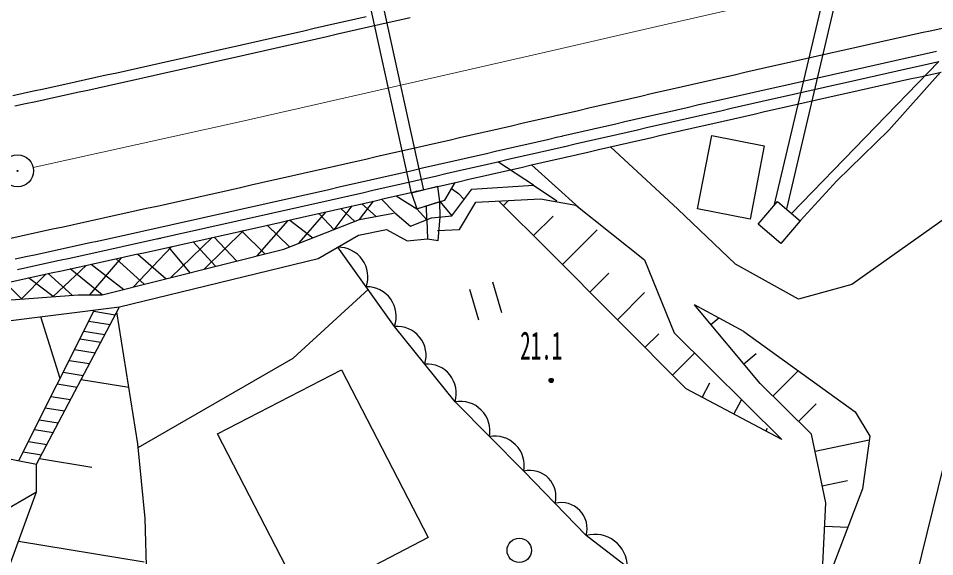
# Model space of a CAD drawing. Units: millimetres, scale not verified. Extents: x 40000 to 680000, y 20000 to 380000.
# Drawn here: x 468500 to 511424, y 257356 to 282545 of the extents above; entities that cross this region are included whole.
import ezdxf
from ezdxf.enums import TextEntityAlignment as Align

# ---------------------------------------------------------------- set-up
doc = ezdxf.new("R2010")
doc.units = ezdxf.units.MM
doc.header["$LTSCALE"] = 1000
doc.linetypes.add('CHAIN', pattern=[18.5, 12, -1.5, 3.5, -1.5])
for name, color, linetype, lineweight in [('M-BGD', 7, 'Continuous', 25), ('M-BMK', 2, 'CHAIN', 13), ('M-BMK-SRVR', 3, 'Continuous', 25)]:
    doc.layers.add(name, color=color, linetype=linetype, lineweight=lineweight)
doc.styles.add('ＭＳ ゴシック', font='')
doc.styles.get('ＭＳ ゴシック').set_extended_font_data('MS Gothic')

# ---------------------------------------------------------------- blocks, each defined once
blk = doc.blocks.new('BUHIN619')
at = {"color": 3, "linetype": 'Continuous', "lineweight": 25}
for radius in [746, 22.5]:
    blk.add_circle((0, 0), radius, dxfattribs=at)

msp = doc.modelspace()

# ---------------------------------------------------------------- linework, layer by layer
at = {"layer": 'M-BGD'}
for p, q in [((511059, 304151), (503892, 273765)), ((511643, 304013), (504476, 273627)), ((486913, 274369), (483784, 288593)), ((487499, 274498), (484370, 288722)), ((483819, 282411), (484306, 282522)), ((484306, 282522), (484793, 282633)), ((485878, 282367), (486365, 282479)), ((486365, 282479), (486852, 282590)), ((481871, 281968), (482358, 282079)), ((482358, 282079), (482845, 282189)), ((482845, 282189), (483332, 282300)), ((483332, 282300), (483819, 282411)), ((483930, 281923), (484417, 282034)), ((484417, 282034), (484904, 282145)), ((484904, 282145), (485391, 282256)), ((485391, 282256), (485878, 282367)), ((511294, 281984), (511781, 282091)), ((479923, 281527), (480410, 281638)), ((480410, 281638), (480897, 281748)), ((480897, 281748), (481384, 281858)), ((481384, 281858), (481871, 281968)), ((481981, 281481), (482469, 281591)), ((482469, 281591), (482956, 281702)), ((482956, 281702), (483443, 281813)), ((483443, 281813), (483930, 281923)), ((509346, 281552), (509833, 281661)), ((509833, 281661), (510320, 281768)), ((510320, 281768), (510807, 281876)), ((510807, 281876), (511294, 281984)), ((477976, 281089), (478463, 281198)), ((478463, 281198), (478950, 281308)), ((478950, 281308), (479436, 281418)), ((479436, 281418), (479923, 281527)), ((480520, 281150), (481007, 281260)), ((481007, 281260), (481494, 281370)), ((481494, 281370), (481981, 281481)), ((507398, 281118), (507885, 281227)), ((507885, 281227), (508372, 281335)), ((508372, 281335), (508859, 281444)), ((508859, 281444), (509346, 281552)), ((476028, 280652), (476515, 280761)), ((476515, 280761), (477002, 280870)), ((477002, 280870), (477489, 280979)), ((477489, 280979), (477976, 281089)), ((478572, 280710), (479059, 280820)), ((479059, 280820), (479546, 280930)), ((479546, 280930), (480033, 281040)), ((480033, 281040), (480520, 281150)), ((505451, 280680), (505938, 280790)), ((505938, 280790), (506425, 280899)), ((506425, 280899), (506911, 281009)), ((506911, 281009), (507398, 281118)), ((510049, 280684), (510536, 280792)), ((510536, 280792), (511022, 280900)), ((511022, 280900), (511509, 281007)), ((474081, 280218), (474568, 280327)), ((474568, 280327), (475055, 280435)), ((475055, 280435), (475541, 280544)), ((475541, 280544), (476028, 280652)), ((476624, 280273), (477111, 280382)), ((477111, 280382), (477598, 280491)), ((477598, 280491), (478085, 280601)), ((478085, 280601), (478572, 280710)), ((503503, 280240), (503990, 280351)), ((503990, 280351), (504477, 280461)), ((504477, 280461), (504964, 280571)), ((504724, 273412), (511617, 280519)), ((504964, 280571), (505451, 280680)), ((508103, 280251), (508590, 280360)), ((508590, 280360), (509076, 280468)), ((509076, 280468), (509563, 280576)), ((509563, 280576), (510049, 280684)), ((510158, 280196), (510644, 280304)), ((510644, 280304), (511130, 280411)), ((511130, 280411), (511617, 280519)), ((472133, 279788), (472620, 279895)), ((472620, 279895), (473107, 280003)), ((473107, 280003), (473594, 280110)), ((473594, 280110), (474081, 280218)), ((474676, 279839), (475163, 279947)), ((475163, 279947), (475650, 280056)), ((475650, 280056), (476137, 280164)), ((476137, 280164), (476624, 280273)), ((501555, 279798), (502042, 279909)), ((502042, 279909), (502529, 280020)), ((502529, 280020), (503016, 280130)), ((503016, 280130), (503503, 280240)), ((506157, 279814), (506644, 279924)), ((506644, 279924), (507130, 280033)), ((507130, 280033), (507617, 280142)), ((507617, 280142), (508103, 280251)), ((508212, 279763), (508699, 279871)), ((508699, 279871), (509185, 279980)), ((509185, 279980), (509671, 280088)), ((509275, 277319), (511694, 280024)), ((509671, 280088), (510158, 280196)), ((510752, 279816), (511238, 279923)), ((511238, 279923), (511724, 280031)), ((470186, 279360), (470673, 279467)), ((470673, 279467), (471159, 279573)), ((471159, 279573), (471646, 279680)), ((471646, 279680), (472133, 279788)), ((472728, 279407), (473215, 279514)), ((473215, 279514), (473702, 279622)), ((473702, 279622), (474189, 279730)), ((474189, 279730), (474676, 279839)), ((499608, 279354), (500095, 279465)), ((500095, 279465), (500582, 279576)), ((500582, 279576), (501069, 279687)), ((501069, 279687), (501555, 279798)), ((504211, 279375), (504697, 279485)), ((504697, 279485), (505184, 279595)), ((505184, 279595), (505671, 279705)), ((505671, 279705), (506157, 279814)), ((506753, 279436), (507240, 279545)), ((507240, 279545), (507726, 279654)), ((507726, 279654), (508212, 279763)), ((508808, 279383), (509294, 279492)), ((509294, 279492), (509780, 279600)), ((509780, 279600), (510266, 279708)), ((510266, 279708), (510752, 279816)), ((468238, 278936), (468725, 279042)), ((468725, 279042), (469212, 279148)), ((469212, 279148), (469699, 279254)), ((469699, 279254), (470186, 279360)), ((470780, 278978), (471267, 279085)), ((471267, 279085), (471754, 279192)), ((471754, 279192), (472241, 279299)), ((472241, 279299), (472728, 279407)), ((497659, 278909), (498146, 279021)), ((498146, 279021), (498633, 279132)), ((498633, 279132), (499120, 279243)), ((499120, 279243), (499608, 279354)), ((502264, 278934), (502751, 279044)), ((502751, 279044), (503237, 279155)), ((503237, 279155), (503724, 279265)), ((503724, 279265), (504211, 279375)), ((504808, 278997), (505294, 279107)), ((505294, 279107), (505781, 279217)), ((505781, 279217), (506267, 279327)), ((506267, 279327), (506753, 279436)), ((506863, 278948), (507349, 279057)), ((507349, 279057), (507835, 279166)), ((507835, 279166), (508322, 279275)), ((508322, 279275), (508808, 279383)), ((468831, 278553), (469318, 278659)), ((469318, 278659), (469805, 278765)), ((469805, 278765), (470292, 278872)), ((470292, 278872), (470780, 278978)), ((496198, 278575), (496685, 278686)), ((496685, 278686), (497172, 278798)), ((497172, 278798), (497659, 278909)), ((500317, 278491), (500804, 278601)), ((500804, 278601), (501291, 278712)), ((501291, 278712), (501777, 278823)), ((501777, 278823), (502264, 278934)), ((502861, 278557), (503348, 278667)), ((503348, 278667), (503835, 278777)), ((503835, 278777), (504321, 278887)), ((504321, 278887), (504808, 278997)), ((504918, 278510), (505404, 278620)), ((505404, 278620), (505890, 278729)), ((505890, 278729), (506377, 278839)), ((506377, 278839), (506863, 278948)), ((468343, 278447), (468831, 278553)), ((494249, 278128), (494736, 278240)), ((494736, 278240), (495223, 278351)), ((495223, 278351), (495710, 278463)), ((495710, 278463), (496198, 278575)), ((498369, 278046), (498856, 278157)), ((498856, 278157), (499343, 278268)), ((499343, 278268), (499830, 278379)), ((499830, 278379), (500317, 278491)), ((500915, 278114), (501402, 278225)), ((501402, 278225), (501888, 278336)), ((501888, 278336), (502375, 278446)), ((502375, 278446), (502861, 278557)), ((502972, 278069), (503459, 278179)), ((503459, 278179), (503945, 278290)), ((503945, 278290), (504431, 278400)), ((504431, 278400), (504918, 278510)), ((492090, 277633), (492577, 277745)), ((492577, 277745), (493065, 277857)), ((493065, 277857), (493552, 277968)), ((493552, 277968), (493747, 278013)), ((493747, 278013), (493761, 278016)), ((493761, 278016), (494249, 278128)), ((496908, 277711), (497395, 277823)), ((497395, 277823), (497882, 277934)), ((497882, 277934), (498369, 278046)), ((498968, 277670), (499454, 277781)), ((499454, 277781), (499941, 277892)), ((499941, 277892), (500428, 278003)), ((500428, 278003), (500915, 278114)), ((501026, 277626), (501512, 277737)), ((501512, 277737), (501999, 277848)), ((501999, 277848), (502486, 277959)), ((502486, 277959), (502972, 278069)), ((490139, 277187), (490627, 277298)), ((490627, 277298), (491115, 277410)), ((491115, 277410), (491602, 277522)), ((491602, 277522), (492090, 277633)), ((494959, 277265), (495447, 277377)), ((495447, 277377), (495934, 277488)), ((495934, 277488), (496421, 277600)), ((496421, 277600), (496908, 277711)), ((497020, 277224), (497507, 277336)), ((497507, 277336), (497994, 277447)), ((497994, 277447), (498481, 277558)), ((498481, 277558), (498968, 277670)), ((499566, 277293), (500052, 277404)), ((500052, 277404), (500539, 277516)), ((500539, 277516), (501026, 277626)), ((506837, 274934), (509275, 277319)), ((488676, 276852), (489164, 276964)), ((489164, 276964), (489652, 277075)), ((489652, 277075), (490139, 277187)), ((492800, 276770), (493288, 276882)), ((493288, 276882), (493775, 276994)), ((493775, 276994), (493970, 277038)), ((493970, 277038), (493985, 277042)), ((493985, 277042), (494472, 277153)), ((494472, 277153), (494959, 277265)), ((495071, 276778), (495558, 276889)), ((495558, 276889), (496045, 277001)), ((496045, 277001), (496533, 277113)), ((496533, 277113), (497020, 277224)), ((497618, 276848), (498105, 276960)), ((498105, 276960), (498592, 277071)), ((498592, 277071), (499079, 277182)), ((499079, 277182), (499566, 277293)), ((500321, 273625), (500985, 277061)), ((500985, 277061), (503439, 276587)), ((486725, 276406), (487213, 276518)), ((487213, 276518), (487701, 276629)), ((487701, 276629), (488189, 276741)), ((488189, 276741), (488676, 276852)), ((491338, 276435), (491825, 276547)), ((491825, 276547), (492313, 276659)), ((492313, 276659), (492800, 276770)), ((493400, 276395), (493887, 276506)), ((493887, 276506), (494082, 276551)), ((494082, 276551), (494096, 276554)), ((494096, 276554), (494584, 276666)), ((494584, 276666), (495071, 276778)), ((495670, 276402), (496157, 276514)), ((496157, 276514), (496644, 276625)), ((496239, 276532), (499400, 273613)), ((496644, 276625), (497131, 276737)), ((497131, 276737), (497618, 276848)), ((503439, 276587), (502775, 273150)), ((484773, 275962), (485261, 276073)), ((485261, 276073), (485749, 276184)), ((485749, 276184), (486237, 276295)), ((486237, 276295), (486725, 276406)), ((489387, 275989), (489875, 276100)), ((489875, 276100), (490363, 276212)), ((490363, 276212), (490850, 276324)), ((490850, 276324), (491338, 276435)), ((491450, 275948), (491937, 276060)), ((491937, 276060), (492425, 276171)), ((492425, 276171), (492912, 276283)), ((492912, 276283), (493400, 276395)), ((493511, 275907), (493999, 276019)), ((493999, 276019), (494194, 276064)), ((494194, 276064), (494208, 276067)), ((494208, 276067), (494695, 276179)), ((494695, 276179), (495183, 276290)), ((495183, 276290), (495670, 276402)), ((482820, 275518), (483309, 275629)), ((483309, 275629), (483797, 275740)), ((483797, 275740), (484285, 275851)), ((484285, 275851), (484773, 275962)), ((487436, 275543), (487924, 275654)), ((487924, 275654), (488411, 275766)), ((488411, 275766), (488899, 275877)), ((488899, 275877), (489387, 275989)), ((489499, 275501), (489986, 275613)), ((489986, 275613), (490474, 275725)), ((490474, 275725), (490962, 275836)), ((490962, 275836), (491450, 275948)), ((492630, 274735), (490962, 275836)), ((492049, 275572), (492536, 275684)), ((494753, 273690), (492534, 275683)), ((492536, 275684), (493024, 275796)), ((493024, 275796), (493511, 275907)), ((480867, 275077), (481355, 275187)), ((481355, 275187), (481844, 275297)), ((481844, 275297), (482332, 275408)), ((482332, 275408), (482820, 275518)), ((485483, 275098), (485971, 275209)), ((485971, 275209), (486460, 275320)), ((486460, 275320), (486948, 275431)), ((486948, 275431), (487436, 275543)), ((487547, 275055), (488035, 275167)), ((488035, 275167), (488523, 275278)), ((488523, 275278), (489011, 275390)), ((489011, 275390), (489499, 275501)), ((490098, 275125), (490586, 275237)), ((490586, 275237), (491073, 275349)), ((491073, 275349), (491561, 275460)), ((491561, 275460), (492049, 275572)), ((478912, 274637), (479401, 274747)), ((479401, 274747), (479890, 274857)), ((479890, 274857), (480378, 274967)), ((480378, 274967), (480867, 275077)), ((483530, 274654), (484018, 274765)), ((484018, 274765), (484507, 274876)), ((484507, 274876), (484995, 274987)), ((484995, 274987), (485483, 275098)), ((485594, 274610), (486082, 274721)), ((486082, 274721), (486571, 274833)), ((486571, 274833), (487059, 274944)), ((487059, 274944), (487547, 275055)), ((488146, 274679), (488634, 274791)), ((488476, 274037), (488961, 274865)), ((488634, 274791), (489122, 274902)), ((489122, 274902), (489610, 275014)), ((489610, 275014), (490098, 275125)), ((489750, 274549), (492630, 274735)), ((492630, 274735), (493724, 274000)), ((505125, 273068), (506837, 274934)), ((476957, 274199), (477446, 274309)), ((477446, 274309), (477935, 274418)), ((477935, 274418), (478424, 274527)), ((478424, 274527), (478912, 274637)), ((481576, 274212), (482064, 274322)), ((482064, 274322), (482553, 274433)), ((482553, 274433), (483041, 274543)), ((483041, 274543), (483530, 274654)), ((484129, 274277), (484618, 274388)), ((484618, 274388), (485106, 274499)), ((485106, 274499), (485594, 274610)), ((486194, 274234), (486682, 274345)), ((486682, 274345), (487170, 274457)), ((488146, 274679), (486913, 274369)), ((487170, 274457), (486913, 274369)), ((486913, 274369), (487173, 273626)), ((487170, 274457), (487658, 274568)), ((487658, 274568), (488146, 274679)), ((488252, 273967), (488146, 274679)), ((488797, 274585), (489116, 274352)), ((488811, 273298), (489750, 274549)), ((489116, 274352), (489387, 274065)), ((513470, 274299), (507542, 270092)), ((475000, 273764), (475490, 273873)), ((475490, 273873), (475979, 273982)), ((475979, 273982), (476468, 274090)), ((476468, 274090), (476957, 274199)), ((479620, 273771), (480109, 273881)), ((480109, 273881), (480598, 273991)), ((480598, 273991), (481087, 274101)), ((481087, 274101), (481576, 274212)), ((482175, 273834), (482663, 273945)), ((482663, 273945), (483152, 274056)), ((483152, 274056), (483641, 274166)), ((483641, 274166), (484129, 274277)), ((484240, 273790), (484728, 273901)), ((484483, 273131), (485130, 273992)), ((484594, 273870), (485269, 273279)), ((484728, 273901), (485217, 274012)), ((485217, 274012), (485705, 274123)), ((485514, 274079), (486134, 273443)), ((485705, 274123), (486194, 274234)), ((486193, 274234), (487173, 273626)), ((487173, 273626), (488476, 274037)), ((487173, 273626), (488252, 273967)), ((488252, 273967), (488811, 273298)), ((488256, 273243), (488252, 273967)), ((489166, 272665), (489935, 273940)), ((489935, 273940), (492955, 274093)), ((493339, 271675), (491011, 273994)), ((491223, 273783), (491457, 274017)), ((492955, 274093), (494608, 273804)), ((503150, 272915), (504061, 273979)), ((504061, 273979), (505125, 273068)), ((473043, 273332), (473532, 273440)), ((473532, 273440), (474022, 273548)), ((474022, 273548), (474511, 273656)), ((474511, 273656), (475000, 273764)), ((477664, 273333), (478153, 273442)), ((478153, 273442), (478642, 273552)), ((478642, 273552), (479131, 273661)), ((479131, 273661), (479620, 273771)), ((480219, 273393), (480708, 273503)), ((480708, 273503), (481197, 273613)), ((481197, 273613), (481686, 273724)), ((482887, 273483), (481639, 272044)), ((481686, 273724), (482175, 273834)), ((482285, 273347), (482774, 273457)), ((482774, 273457), (483262, 273568)), ((483262, 273568), (483751, 273679)), ((483291, 272651), (484144, 273768)), ((483601, 273645), (484257, 273043)), ((483751, 273679), (484240, 273790)), ((484483, 273131), (486080, 273433)), ((486134, 273443), (486869, 272820)), ((487173, 273626), (487630, 273118)), ((487630, 273118), (487624, 273768)), ((494608, 273804), (497838, 271250)), ((502092, 271043), (499400, 273613)), ((502775, 273150), (500321, 273625)), ((471084, 272903), (471574, 273010)), ((471574, 273010), (472063, 273117)), ((472063, 273117), (472553, 273224)), ((472553, 273224), (473043, 273332)), ((475706, 272897), (476196, 273005)), ((476196, 273005), (476685, 273114)), ((476685, 273114), (477175, 273223)), ((477175, 273223), (477664, 273333)), ((478262, 272954), (478752, 273064)), ((478752, 273064), (479241, 273173)), ((479241, 273173), (479730, 273283)), ((481125, 273085), (479678, 271437)), ((479730, 273283), (480219, 273393)), ((480329, 272905), (480818, 273015)), ((480818, 273015), (481307, 273126)), ((480930, 271750), (484483, 273131)), ((481224, 273107), (482300, 272282)), ((481307, 273126), (481796, 273236)), ((481796, 273236), (482285, 273347)), ((482573, 273412), (483291, 272651)), ((486869, 272820), (487850, 273203)), ((487630, 273118), (487665, 272228)), ((487850, 273203), (488811, 273298)), ((488173, 272156), (488256, 273243)), ((492634, 272378), (493546, 273293)), ((505125, 273068), (504214, 272005)), ((469124, 272477), (469614, 272583)), ((469614, 272583), (470104, 272690)), ((470104, 272690), (470594, 272796)), ((470594, 272796), (471084, 272903)), ((474237, 272571), (474727, 272680)), ((474727, 272680), (475217, 272788)), ((475217, 272788), (475706, 272897)), ((476304, 272517), (476794, 272626)), ((476794, 272626), (477284, 272735)), ((479050, 272618), (477199, 270807)), ((477284, 272735), (477773, 272845)), ((477773, 272845), (478262, 272954)), ((478372, 272466), (478861, 272576)), ((478861, 272576), (479350, 272685)), ((478954, 272597), (480054, 271528)), ((479350, 272685), (479840, 272795)), ((479840, 272795), (480329, 272905)), ((480159, 272867), (481202, 271855)), ((484432, 272398), (485747, 272662)), ((485747, 272662), (486716, 272130)), ((488129, 272615), (489166, 272665)), ((493984, 271028), (495608, 272644)), ((504214, 272005), (503150, 272915)), ((468143, 272266), (468634, 272371)), ((468634, 272371), (469124, 272477)), ((472277, 272140), (472768, 272248)), ((472768, 272248), (473258, 272355)), ((473258, 272355), (473748, 272463)), ((473748, 272463), (474237, 272571)), ((474345, 272083), (474835, 272191)), ((474835, 272191), (475325, 272300)), ((475006, 272229), (475171, 272266)), ((475325, 272300), (475815, 272408)), ((477575, 272288), (475639, 270413)), ((475815, 272408), (476304, 272517)), ((476903, 272138), (477392, 272247)), ((477392, 272247), (477882, 272357)), ((477679, 272311), (478722, 271192)), ((477882, 272357), (478372, 272466)), ((482546, 271301), (484432, 272398)), ((486716, 272130), (487665, 272228)), ((487665, 272228), (488173, 272156)), ((470316, 271712), (470807, 271819)), ((470807, 271819), (471297, 271926)), ((471297, 271926), (471787, 272033)), ((471787, 272033), (472277, 272140)), ((472384, 271652), (472875, 271759)), ((472429, 269602), (480930, 271750)), ((472875, 271759), (473365, 271867)), ((473365, 271867), (473855, 271975)), ((473855, 271975), (474345, 272083)), ((475686, 271868), (473878, 269968)), ((474943, 271703), (475433, 271812)), ((475433, 271812), (475923, 271920)), ((475531, 271833), (476527, 270637)), ((475923, 271920), (476413, 272029)), ((476413, 272029), (476903, 272138)), ((476690, 272091), (477729, 270941)), ((486122, 268129), (483462, 271834)), ((468354, 271288), (468845, 271394)), ((468845, 271394), (469335, 271500)), ((469335, 271500), (469826, 271606)), ((469826, 271606), (470316, 271712)), ((470422, 271224), (470913, 271330)), ((470913, 271330), (471404, 271437)), ((471404, 271437), (471894, 271544)), ((473315, 271344), (471828, 269608)), ((471894, 271544), (472384, 271652)), ((472982, 271271), (473472, 271379)), ((473078, 271292), (474398, 270099)), ((473237, 269052), (482546, 271301)), ((473472, 271379), (473963, 271487)), ((473963, 271487), (474453, 271595)), ((474096, 271516), (475421, 270358)), ((474453, 271595), (474943, 271703)), ((499780, 265203), (493339, 271675)), ((468459, 270799), (468950, 270905)), ((468950, 270905), (469441, 271011)), ((469441, 271011), (469932, 271117)), ((469932, 271117), (470422, 271224)), ((471677, 270985), (470127, 269524)), ((471019, 270842), (471510, 270949)), ((471510, 270949), (472001, 271056)), ((471918, 271038), (473439, 269857)), ((472001, 271056), (472491, 271163)), ((472491, 271163), (472982, 271271)), ((497838, 271250), (499214, 267830)), ((505049, 269402), (502092, 271043)), ((469787, 270575), (468652, 269414)), ((469055, 270416), (469546, 270522)), ((469546, 270522), (470038, 270629)), ((471028, 269592), (469901, 270599)), ((470038, 270629), (470529, 270735)), ((470529, 270735), (471019, 270842)), ((472429, 269602), (470921, 270821)), ((495272, 269733), (496158, 270615)), ((468652, 269414), (467898, 270168)), ((468073, 270205), (468564, 270311)), ((468564, 270311), (469055, 270416)), ((470127, 269524), (468981, 270400)), ((491151, 268763), (490721, 270201)), ((507542, 270092), (505049, 269402)), ((461942, 268912), (471306, 269612)), ((471306, 269612), (472429, 269602)), ((481380, 266642), (484905, 269879)), ((489629, 269874), (490058, 268437)), ((496560, 268439), (497839, 269711)), ((463558, 267822), (473237, 269052)), ((468517, 261849), (472068, 268904)), ((469354, 261690), (473237, 269052)), ((472034, 268837), (473040, 268679)), ((474091, 262631), (473111, 268812)), ((503249, 265451), (500174, 269139)), ((502481, 267890), (500174, 269139)), ((470452, 265694), (469556, 268584)), ((471804, 268379), (472800, 268222)), ((500942, 268217), (501310, 268524)), ((471567, 267910), (472553, 267755)), ((488957, 264603), (486122, 268129)), ((502481, 267890), (507706, 264131)), ((471384, 267546), (472361, 267392)), ((497848, 267144), (498497, 267790)), ((499214, 267830), (504268, 262838)), ((471132, 267044), (472098, 266892)), ((474108, 262465), (481380, 266642)), ((499136, 265850), (500174, 266882)), ((502480, 266373), (503066, 266862)), ((470877, 266537), (471831, 266387)), ((446835, 265963), (469354, 261690)), ((470601, 265989), (471543, 265840)), ((477830, 263100), (483631, 266104)), ((483631, 266104), (487697, 258251)), ((503849, 264861), (505027, 266058)), ((470324, 265439), (471254, 265292)), ((471441, 265648), (473671, 265279)), ((500528, 264808), (500887, 265489)), ((505650, 263090), (503249, 265451)), ((470029, 264852), (470946, 264707)), ((504268, 262838), (499780, 265203)), ((492175, 261359), (488957, 264603)), ((502024, 264020), (502383, 264700)), ((505049, 263680), (505866, 264510)), ((469761, 264319), (470666, 264176)), ((507706, 264131), (508386, 263000)), ((469477, 263755), (470369, 263614)), ((469252, 263308), (470134, 263169)), ((503520, 263232), (503592, 263368)), ((468969, 262746), (469839, 262609)), ((481896, 255247), (477830, 263100)), ((506327, 259871), (505650, 263090)), ((505819, 262285), (508361, 262820)), ((508386, 263000), (508044, 260533)), ((474440, 259146), (474091, 262631)), ((468722, 262254), (469580, 262119)), ((469488, 261945), (471949, 261538)), ((469349, 260386), (469354, 261690)), ((511845, 261615), (509327, 251512)), ((495104, 258348), (492175, 261359)), ((506158, 260676), (507336, 260924)), ((459561, 254754), (469349, 260386)), ((466732, 253200), (469349, 260386)), ((508044, 260533), (506119, 255508)), ((506119, 255508), (506327, 259871)), ((474577, 253891), (474440, 259146)), ((506275, 258781), (507353, 258729)), ((468509, 258081), (474398, 257106)), ((487697, 258251), (481896, 255247)), ((498945, 255396), (495104, 258348))]:
    msp.add_line(p, q, dxfattribs=at)
for centre, radius in [((493460, 265600), 100), ((493460, 265600), 60), ((493460, 265600), 20), ((491963, 257649), 570)]:
    msp.add_circle(centre, radius, dxfattribs=at)
for centre, radius, start, end in [((483490, 270451), 1383, 340.18, 91.1974), ((484821, 268599), 1383, 340.18, 91.1974), ((486234, 266768), 1366, 342.9122, 94.6802), ((487651, 265004), 1366, 342.9122, 94.6802), ((489203, 263237), 1387, 349.3382, 100.1859), ((490811, 261615), 1387, 349.3382, 100.1859), ((492464, 260174), 1219, 344.7319, 103.7065), ((493928, 258669), 1219, 344.7319, 103.7065), ((495502, 256879), 1522, 359.7475, 105.1635)]:
    msp.add_arc(centre, radius, start, end, dxfattribs=at)
at = {"layer": 'M-BMK'}
msp.add_lwpolyline([(469194, 275567), (474063, 276639), (478940, 277723), (483805, 278820), (488678, 279932), (493540, 281047), (498411, 282161), (503274, 283267), (508150, 284360), (513021, 285433), (517906, 286485), (522791, 287503), (527694, 288483), (532595, 289418), (537516, 290306), (542328, 291123), (547150, 291880), (551308, 292475), (555473, 293011), (559606, 293476), (563750, 293882), (564804, 293980), (565858, 294077)], dxfattribs=at)
msp.add_lwpolyline([(469194, 275567), (474063, 276639), (478940, 277723), (483805, 278820), (488678, 279932), (493540, 281047), (498411, 282161), (503274, 283267), (508150, 284360), (513021, 285433), (517906, 286485), (522791, 287503), (527694, 288483), (532595, 289418), (537516, 290306), (542328, 291123), (547150, 291880), (551308, 292475), (555473, 293011), (559606, 293476), (563750, 293882), (564804, 293980), (565858, 294077)], dxfattribs=at)
msp.add_lwpolyline([(469194, 275567), (474063, 276639), (478940, 277723), (483805, 278820), (488678, 279932), (493540, 281047), (498411, 282161), (503274, 283267), (508150, 284360), (513021, 285433), (517906, 286485), (522791, 287503), (527694, 288483), (532595, 289418), (537516, 290306), (542328, 291123), (547150, 291880), (551308, 292475), (555473, 293011), (559606, 293476), (563750, 293882), (564804, 293980), (565858, 294077)], dxfattribs=at)
msp.add_lwpolyline([(469194, 275567), (474063, 276639), (478940, 277723), (483805, 278820), (488678, 279932), (493540, 281047), (498411, 282161), (503274, 283267), (508150, 284360), (513021, 285433), (517906, 286485), (522791, 287503), (527694, 288483), (532595, 289418), (537516, 290306), (542328, 291123), (547150, 291880), (551308, 292475), (555473, 293011), (559606, 293476), (563750, 293882), (564804, 293980), (565858, 294077)], dxfattribs=at)
msp.add_lwpolyline([(469194, 275567), (474063, 276639), (478940, 277723), (483805, 278820), (488678, 279932), (493540, 281047), (498411, 282161), (503274, 283267), (508150, 284360), (513021, 285433), (517906, 286485), (522791, 287503), (527694, 288483), (532595, 289418), (537516, 290306), (542328, 291123), (547150, 291880), (551308, 292475), (555473, 293011), (559606, 293476), (563750, 293882), (564804, 293980), (565858, 294077)], dxfattribs=at)

# ---------------------------------------------------------------- block references
at = {"layer": 'M-BMK-SRVR', "rotation": 111}
msp.add_blockref('BUHIN619', (468461, 275408), dxfattribs=at)

# ---------------------------------------------------------------- texts
at = {"layer": 'M-BGD', "style": 'ＭＳ ゴシック', "width": 0.55}
msp.add_text('21.1', height=1320, dxfattribs=at).set_placement((492007, 266178), align=Align.BOTTOM_LEFT)

doc.saveas('drawing.dxf')
